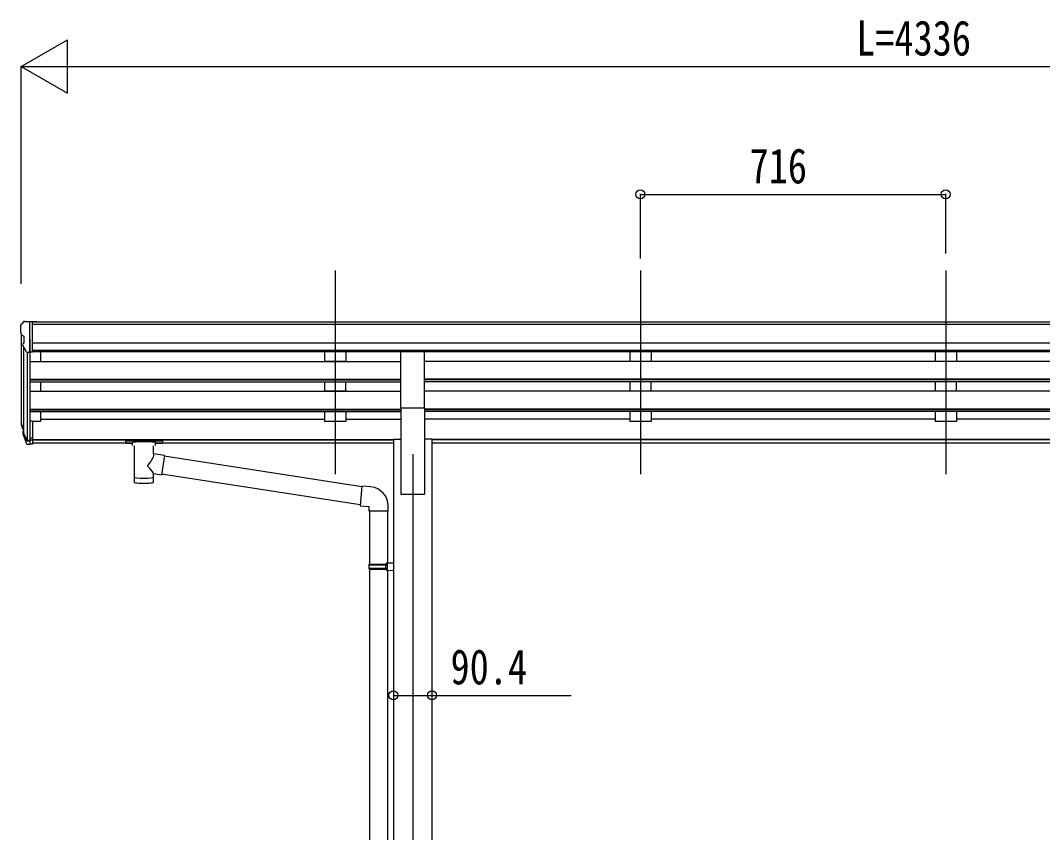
# Model space of a CAD drawing. Units: millimetres, scale not verified. Extents: x -10512 to 10512, y -7425 to 7425.
# Drawn here: x -2310 to 87, y -1935 to -29 of the extents above; entities that cross this region are included whole.
import ezdxf
from ezdxf.enums import TextEntityAlignment as Align

# ---------------------------------------------------------------- set-up
doc = ezdxf.new("R2010")
doc.units = ezdxf.units.MM
doc.header["$LTSCALE"] = 30
for name, color, linetype in [('0-4_YKK_12', 2, 'Continuous'), ('0-5_YKK_13', 4, 'Continuous'), ('0-6_YKK_A1', 4, 'Continuous'), ('0-7_YKK_D', 6, 'Continuous')]:
    doc.layers.add(name, color=color, linetype=linetype)
doc.styles.add('ＭＳ ゴシック', font='')
doc.styles.get('ＭＳ ゴシック').set_extended_font_data('MS Gothic')

msp = doc.modelspace()

# ---------------------------------------------------------------- linework, layer by layer
at = {"layer": '0-4_YKK_12'}
for p, q in [((-1571.87, -616.34), (-1571.87, -1093.86)), ((-855.87, -616.34), (-855.87, -1093.86)), ((-139.87, -616.34), (-139.87, -1093.86)), ((-1389.87, -1047.18), (-1389.87, -3790.75))]:
    msp.add_line(p, q, dxfattribs=at)
at = {"layer": '0-5_YKK_13'}
for p, q in [((-2302.97, -736.31), (-2307.03, -742.12)), ((-2299.88, -735.75), (-2302.21, -735.89)), ((-2299.88, -735.75), (-2281.38, -735.75)), ((-2287.88, -808.73), (-2287.88, -735.75)), ((-2281.38, -735.75), (-2271.38, -735.83)), ((-2281.38, -807.73), (-2281.38, -735.75)), ((-2271.38, -737.35), (-2271.38, -735.83)), ((-2309.88, -745.12), (-2309.88, -745.75)), ((-2307.34, -766.93), (-2302.03, -770)), ((-2301.88, -770.26), (-2301.88, -786.54)), ((-2295.5, -806.92), (-2304.5, -791.32)), ((-2287.88, -808.73), (-2293.08, -808.41)), ((-2281.38, -807.73), (-2287.88, -807.73)), ((-1417.37, -938.17), (-1417.37, -806.38)), ((-1417.37, -806.38), (-1362.37, -806.38)), ((-1362.37, -938.17), (-1362.37, -806.38)), ((-1417.37, -938.17), (-1362.37, -938.17)), ((-2306.18, -982.28), (-2302.9, -989.34)), ((-2287.88, -969.47), (-2287.88, -1024.24)), ((-2281.38, -969.47), (-2287.88, -969.47)), ((-2281.38, -969.47), (-2281.38, -1023.5)), ((-2306.78, -983.66), (-2302.9, -991.61)), ((-2304.47, -994.93), (-2304.13, -999.34)), ((-2304.13, -999.34), (-2295.32, -1022.89)), ((-2303.51, -998.77), (-2295.32, -1014.95)), ((-2294.31, -1013.82), (-2302.06, -998.42)), ((-2287.88, -1014.5), (-2293.01, -1014.5)), ((-2287.88, -1016.31), (-2292.72, -1016.31)), ((-2287.88, -1024.24), (-2292.72, -1024.24)), ((-2281.38, -1009.6), (-2287.88, -1009.6)), ((-2281.38, -1014.48), (-2287.88, -1014.48)), ((-2281.38, -1023.5), (-2287.88, -1023.5)), ((-2063.88, -1014.35), (-2063.88, -1020.1)), ((-2063.88, -1014.54), (-2063.88, -1016.08)), ((-2061.88, -1013.68), (-1978.88, -1013.68)), ((-2061.88, -1015.86), (-1978.88, -1015.86)), ((-2061.88, -1020.77), (-2047.38, -1020.77)), ((-2047.38, -1026.41), (-2047.38, -1019.86)), ((-2043.28, -1027.33), (-2043.29, -1112.77)), ((-1997.48, -1046.08), (-1997.48, -1027.33)), ((-1993.38, -1026.41), (-1993.38, -1019.86)), ((-1993.38, -1020.77), (-1978.88, -1020.77)), ((-1976.88, -1014.35), (-1976.88, -1020.1)), ((-1972.26, -1049.98), (-1997.48, -1046.07)), ((-1972.26, -1049.98), (-1979.28, -1095.24)), ((-1509.26, -1123.87), (-1972.57, -1052)), ((-1997.46, -1112.77), (-1997.48, -1092.11)), ((-1997.48, -1092.42), (-1979.28, -1095.24)), ((-1512.93, -1165.81), (-1979.01, -1093.5)), ((-1488.26, -1123.83), (-1509.1, -1122.01)), ((-1447.19, -1179.58), (-1447.19, -1168.66)), ((-1493.19, -1179.58), (-1447.19, -1179.58)), ((-1491.07, -1179.58), (-1491.07, -1304.81)), ((-1449.07, -1179.58), (-1449.07, -1302.25)), ((-1493.07, -1306.81), (-1492.07, -1304.81)), ((-1493.07, -1306.81), (-1449.07, -1306.81)), ((-1493.07, -1306.81), (-1493.07, -1314.81)), ((-1493.07, -1314.81), (-1449.07, -1314.81)), ((-1493.07, -1314.81), (-1492.07, -1316.81)), ((-1492.07, -1304.81), (-1449.07, -1304.81)), ((-1492.07, -1316.81), (-1449.07, -1316.81)), ((-1491.07, -1316.81), (-1491.07, -2080.69)), ((-1453.55, -1306.81), (-1453.98, -1304.81)), ((-1451.07, -1302.31), (-1435.07, -1301.84)), ((-1451.07, -1304.31), (-1451.07, -1302.31)), ((-1451.07, -1304.31), (-1449.07, -1304.31)), ((-1451.07, -1319.31), (-1451.07, -1317.31)), ((-1435.07, -1301.84), (-1435.07, -1319.78)), ((-1451.07, -1319.31), (-1435.07, -1319.78)), ((-1449.07, -1319.37), (-1449.07, -2078.13))]:
    msp.add_line(p, q, dxfattribs=at)
for points in [[(-2063.88, -1014.35), (-2063.84, -1014.15), (-2063.75, -1014.01), (-2063.66, -1013.92), (-2063.56, -1013.86), (-2063.43, -1013.81), (-2063.14, -1013.75), (-2062.65, -1013.7), (-2062.11, -1013.68), (-2061.88, -1013.68)], [(-2063.88, -1020.1), (-2063.84, -1020.3), (-2063.75, -1020.44), (-2063.66, -1020.53), (-2063.56, -1020.59), (-2063.43, -1020.64), (-2063.14, -1020.7), (-2062.65, -1020.74), (-2062.11, -1020.77), (-2061.88, -1020.77)], [(-1978.88, -1013.68), (-1978.52, -1013.69), (-1977.99, -1013.71), (-1977.54, -1013.76), (-1977.24, -1013.84), (-1977.07, -1013.94), (-1976.95, -1014.08), (-1976.88, -1014.26), (-1976.88, -1014.35)], [(-1978.88, -1020.77), (-1978.52, -1020.76), (-1977.99, -1020.74), (-1977.54, -1020.69), (-1977.24, -1020.61), (-1977.07, -1020.51), (-1976.95, -1020.37), (-1976.88, -1020.19), (-1976.88, -1020.1)], [(-1509.1, -1122.01), (-1513.11, -1167.83), (-1493.19, -1169.58), (-1493.19, -1179.58)], [(-1453.55, -1306.81), (-1453.55, -1314.81), (-1453.98, -1316.81)], [(-1451.07, -1317.31), (-1449.07, -1317.31), (-1449.07, -1304.31)]]:
    msp.add_lwpolyline(points, dxfattribs=at)
for centre, radius, start, end in [((-2306.88, -745.12), 3, 93, 180), ((-2302.15, -736.89), 1, 93.5, 145), ((-2107.88, -745.75), 202, 180, 184.94904), ((-2302.97, -762.56), 6.18, 185.7035, 224.99897), ((-2301.9, -789.82), 3, 94.7167, 210), ((-2302.18, -786.54), 0.3, 274.7167, 0), ((-2302.18, -770.26), 0.3, 0, 60), ((-2292.9, -805.42), 3, 210, 266.5), ((-2278.69, -974.54), 29.53, 186.50806, 197.98144), ((-2277.29, -972.78), 30.41, 187.1552, 198.19734), ((-1492.19, -1168.66), 45, 0, 85)]:
    msp.add_arc(centre, radius, start, end, dxfattribs=at)
for centre, major_axis, ratio, start_param, end_param in [((-2219.22, -974.97), (-89.06, 1.43), 0.57596, 6.1962358, 6.3678173), ((-2220.01, -968.3), (87.93, 4.42), 0.541684, 3.0659337, 3.2228513), ((-2303.16, -994.93), (1.3, 0), 0.90356, 1.3700892, 3.347195), ((-2217.24, -978.74), (-89.07, 0), 0.90356, 0.2056023, 0.2515348), ((-2217.96, -974.88), (-88.05, 0), 0.90356, 0.2662965, 0.3003836), ((-2292.72, -1013.6), (-3, 0), 0.90356, 0.5235988, 1.5707963), ((-2292.72, -1021.53), (3, 0), 0.90356, 3.6651914, 4.712389), ((-2293.01, -1013.14), (-1.5, 0), 0.90356, 0.5235988, 1.5707963), ((-2061.88, -1016.08), (2, 0), 0.109601, 1.5707963, 3.1415927), ((-2020.38, -1019.86), (27, 0), 0.070066, 6.2831853, 9.424778), ((-2009.38, -1023.85), (16, 0), 0.361356, 6.2636979, 6.2831853), ((-1978.88, -1016.08), (2, 0), 0.109601, 0, 1.5707963), ((-2020.38, -1072.61), (-22.81, -26.62), 0.234429, 1.6855472, 3.1268519), ((-2017.82, -1069.97), (20.32, -22.25), 0.045535, 0.0389954, 1.3075346), ((-2020.38, -1100.33), (22.91, 0), 0.122865, 3.1415927, 6.2831853), ((-2020.38, -1112.77), (22.92, 0), 0.101955, 3.1415499, 6.2833984)]:
    msp.add_ellipse(centre, major_axis=major_axis, ratio=ratio, start_param=start_param, end_param=end_param, dxfattribs=at)
at = {"layer": '0-6_YKK_A1'}
for p, q in [((2001.63, -737.35), (-2281.38, -737.35)), ((2001.63, -742.57), (-2281.38, -742.57)), ((-2307.87, -766.32), (-2307.87, -969.1)), ((-2287.88, -776.85), (-2287.88, -969.47)), ((2001.63, -786.1), (-2281.38, -786.1)), ((-2302.9, -794.09), (-2302.9, -995.81)), ((-2293.88, -808.25), (-2293.88, -1014.25)), ((2001.63, -803.95), (-2281.38, -803.95)), ((-1417.37, -807.2), (-2281.38, -807.2)), ((-2262.88, -807.2), (-2262.88, -829.26)), ((-1596.87, -807.3), (-1596.87, -829.16)), ((-1546.87, -807.3), (-1546.87, -829.16)), ((1082.63, -807.2), (-1362.37, -807.2)), ((-880.87, -807.3), (-880.87, -829.16)), ((-830.87, -807.3), (-830.87, -829.16)), ((-164.87, -807.3), (-164.87, -829.16)), ((-114.87, -807.3), (-114.87, -829.16)), ((-2287.88, -829.26), (-1417.37, -829.26)), ((-1546.87, -829.16), (-1596.87, -829.16)), ((1082.63, -829.26), (-1362.37, -829.26)), ((-830.87, -829.16), (-880.87, -829.16)), ((-114.87, -829.16), (-164.87, -829.16)), ((-2287.88, -871.14), (-1417.37, -871.14)), ((-2287.88, -872.63), (-1417.37, -872.63)), ((-2287.88, -876.95), (-1417.37, -876.95)), ((-2262.88, -876.95), (-2262.88, -899.36)), ((-1596.87, -876.95), (-1596.87, -899.27)), ((-1546.87, -899.27), (-1546.87, -876.95)), ((1082.63, -871.14), (-1362.37, -871.14)), ((1082.63, -872.63), (-1362.37, -872.63)), ((1082.63, -876.95), (-1362.37, -876.95)), ((-880.87, -876.95), (-880.87, -899.27)), ((-830.87, -899.27), (-830.87, -876.95)), ((-164.87, -876.95), (-164.87, -899.27)), ((-114.87, -899.27), (-114.87, -876.95)), ((-2287.88, -899.36), (-1417.37, -899.36)), ((-1546.87, -899.27), (-1596.87, -899.27)), ((1082.63, -899.36), (-1362.37, -899.36)), ((-830.87, -899.27), (-880.87, -899.27)), ((-114.87, -899.27), (-164.87, -899.27)), ((-2287.88, -941.24), (-1417.37, -941.24)), ((-2287.88, -942.74), (-1417.37, -942.74)), ((-2287.88, -947.06), (-1417.37, -947.06)), ((-2262.88, -947.06), (-2262.88, -970.1)), ((-1596.87, -947.06), (-1596.87, -970.1)), ((-1546.87, -947.06), (-1546.87, -970.1)), ((-1417.37, -938.17), (-1417.37, -1140.75)), ((-1362.37, -938.17), (-1362.37, -1140.75)), ((1082.63, -941.24), (-1362.37, -941.24)), ((1082.63, -942.74), (-1362.37, -942.74)), ((1082.63, -947.06), (-1362.37, -947.06)), ((-880.87, -947.06), (-880.87, -970.1)), ((-830.87, -947.06), (-830.87, -970.1)), ((-164.87, -947.06), (-164.87, -970.1)), ((-114.87, -947.06), (-114.87, -970.1)), ((-2262.88, -970.1), (-2281.38, -970.1)), ((-2262.88, -965.16), (-1596.87, -965.16)), ((-1546.87, -970.1), (-1596.87, -970.1)), ((-1546.87, -965.16), (-1417.37, -965.16)), ((-880.87, -965.16), (-1362.37, -965.16)), ((-830.87, -970.1), (-880.87, -970.1)), ((-164.88, -965.16), (-830.87, -965.16)), ((-114.87, -970.1), (-164.87, -970.1)), ((551.13, -965.16), (-114.88, -965.16)), ((-2281.38, -1012.17), (-1435.07, -1012.17)), ((-2281.38, -1013.57), (-1435.07, -1013.57)), ((-2047.38, -1021.26), (-2281.38, -1021.26)), ((-1435.07, -1021.26), (-1993.38, -1021.26)), ((-1435.07, -1011.75), (-1435.07, -2915.75)), ((-1435.07, -1011.75), (-1417.37, -1011.75)), ((-1344.67, -1011.75), (-1362.37, -1011.75)), ((-1344.67, -1011.75), (-1344.67, -2915.75)), ((1064.93, -1012.17), (-1344.67, -1012.17)), ((1064.93, -1013.57), (-1344.67, -1013.57)), ((1064.93, -1021.26), (-1344.67, -1021.26)), ((-1417.37, -1140.75), (-1362.37, -1140.75))]:
    msp.add_line(p, q, dxfattribs=at)
at = {"layer": '0-7_YKK_D'}
for p, q in [((-2307.87, -137.35), (-2199.62, -74.85)), ((-2199.62, -199.85), (-2199.62, -74.85)), ((-2307.87, -646.92), (-2307.87, -136.35)), ((-2307.87, -137.35), (-2199.62, -199.85)), ((-2307.87, -137.35), (-2091.37, -137.35)), ((-2182.87, -137.35), (1903.13, -137.35)), ((-855.87, -587.45), (-855.87, -436.35)), ((-855.87, -437.35), (-139.87, -437.35)), ((-139.87, -576.32), (-139.87, -436.35))]:
    msp.add_line(p, q, dxfattribs=at)
msp.add_lwpolyline([(-1435.07, -1612.9), (-1344.67, -1612.9), (-1018.17, -1612.9)], dxfattribs=at)
for centre in [(-855.87, -437.35), (-139.87, -437.35), (-1435.07, -1612.9), (-1344.67, -1612.9)]:
    msp.add_circle(centre, 10.62, dxfattribs=at)

# ---------------------------------------------------------------- texts
at = {"layer": '0-7_YKK_D', "style": 'ＭＳ ゴシック', "width": 0.8}
for s, p in [('L=4336', (-349.87, -136.35)), ('716', (-599.87, -436.35)), ('90.4', (-1301.17, -1611.9))]:
    msp.add_text(s, height=82.48, dxfattribs=at).set_placement(p, align=Align.BOTTOM_LEFT)

doc.saveas('drawing.dxf')
